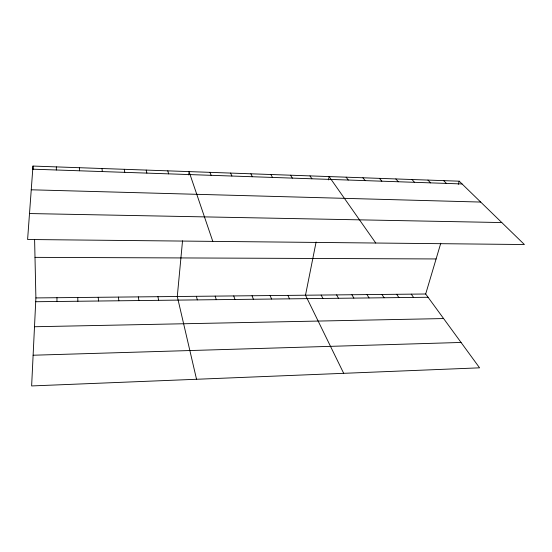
<?xml version="1.0" encoding="UTF-8"?>
<svg xmlns="http://www.w3.org/2000/svg" width="552" height="552" viewBox="0 0 552 552"><rect width="100%" height="100%" fill="white"/><g stroke="black" fill="none" stroke-linecap="round" stroke-linejoin="round"><path stroke-width="0.83" d="M56.953 301.489L56.973 297.707M56.332 169.988L56.359 166.89M34.603 239.478L35.894 297.921L31.63 385.938L479.584 367.832L425.682 294.002L440.772 243.246M32.989 166.062L27.6 239.499L524.4 244.529L459.223 181.194L32.989 166.062L33.065 169.409M182.533 240.796L177.289 296.5L196.54 379.272M188.722 174.929L189.039 171.603L212.796 241.369M316.11 241.962L305.504 295.21L343.689 373.324M328.461 179.911L329.123 176.578L375.76 243.025M458.284 184.354L459.223 181.194M33.113 355.226L461.058 342.454M34.493 326.743L443.608 318.559M35.707 301.73L428.062 297.266M35.894 297.921L425.682 294.002M34.997 257.356L436.101 258.95M29.504 213.548L501.796 222.559M31.25 189.798L480.702 202.06M32.761 169.181L462.065 183.954M443.677 180.642L446.43 183.416M427.938 180.083L430.588 182.871M411.992 179.517L414.545 182.319M395.846 178.945L398.296 181.76M379.486 178.365L381.839 181.194M362.919 177.778L365.162 180.621M346.132 177.178L348.264 180.042M411.268 294.147L413.565 297.431M396.681 294.299L398.903 297.597M309.996 175.895L311.887 178.786M381.929 294.444L384.061 297.769M367.004 294.595L369.046 297.942M290.587 175.205L292.339 178.117M351.9 294.747L353.86 298.114M270.88 174.508L272.502 177.433M336.616 294.899L338.486 298.287M321.154 295.058L322.927 298.466M250.884 173.797L252.361 176.737M287.923 295.389L289.489 298.846M230.584 173.08L231.909 176.033M270.107 295.568L271.563 299.046M209.967 172.348L211.147 175.322M252.05 295.748L253.389 299.253M233.744 295.934L234.959 299.46M215.183 296.12L216.28 299.674M167.78 170.844L168.643 173.859M196.367 296.307L197.34 299.888M146.197 170.078L146.887 173.107M157.941 296.693L158.645 300.329M124.269 169.305L124.786 172.348M138.317 296.893L138.89 300.557M118.418 297.093L118.846 300.785M101.996 168.512L102.334 171.575M98.235 297.293L98.511 301.012M79.357 167.704L79.516 170.789M77.756 297.5L77.88 301.247"/></g></svg>
